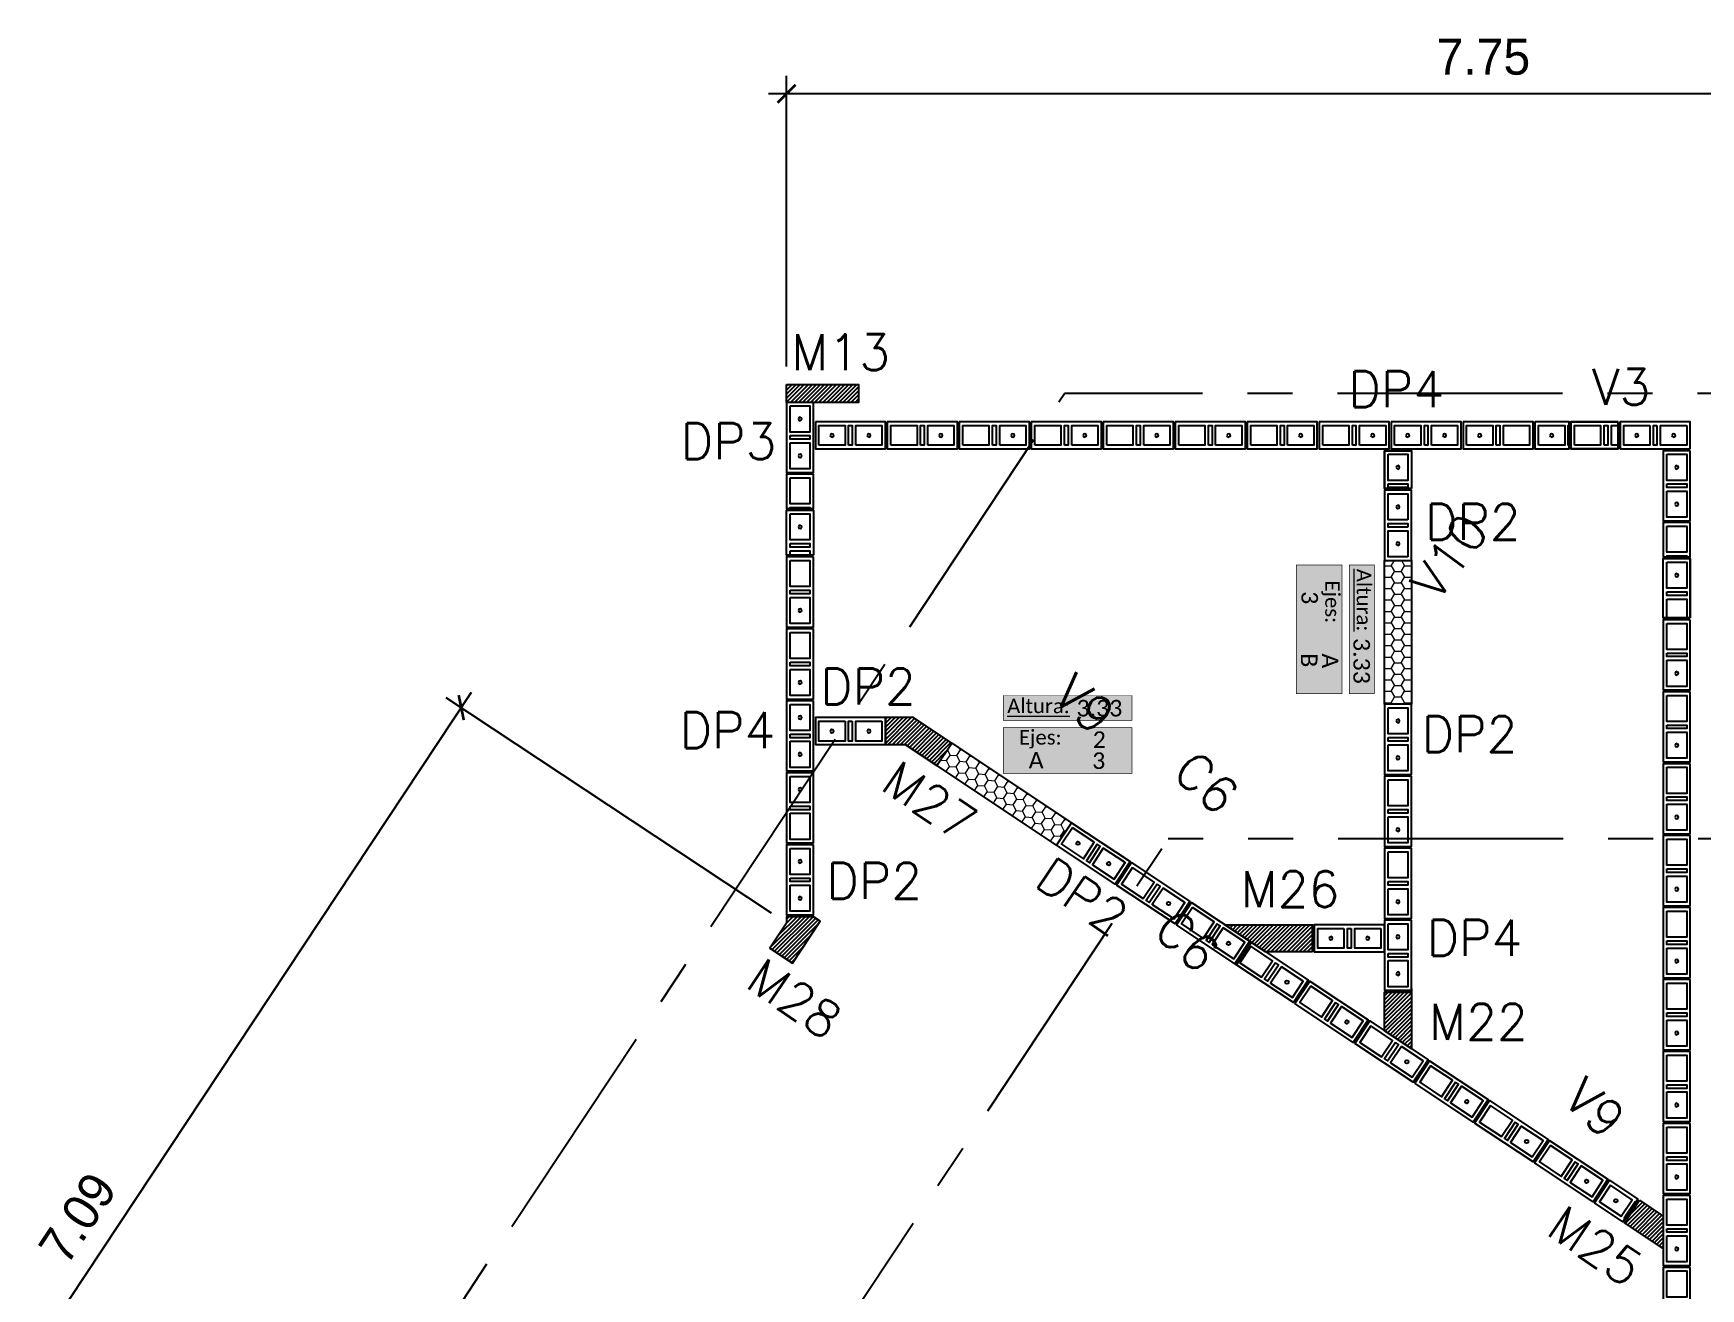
# Model space of a CAD drawing. Header units: metres. Extents: x -32.5 to 8.2, y -20.5 to 12.4.
# Drawn here: x -23.32 to -14.05, y 3.87 to 10.85 of the extents above; entities that cross this region are included whole.
import ezdxf
from ezdxf.enums import TextEntityAlignment as Align
from ezdxf.xclip import XClip

# ---------------------------------------------------------------- set-up
doc = ezdxf.new("R2010")
doc.units = ezdxf.units.M
doc.header["$XCLIPFRAME"] = 2
doc.linetypes.add('CENTER', pattern=[2, 1.25, -0.25, 0.25, -0.25])
for name, color, linetype in [('BLOKS 008', 8, 'Continuous'), ('l1', 1, 'Continuous'), ('MOCHETAS 004', 4, 'Continuous'), ('N2 Muro de 15cm - Vano puerta', 2, 'Continuous'), ('S-ejes 008', 8, 'CENTER'), ('S-hatch 002', 2, 'Continuous'), ('S-text 003', 3, 'Continuous'), ('TEX5', 4, 'Continuous')]:
    doc.layers.add(name, color=color, linetype=linetype)
doc.styles.add('carlos mini 02', font='calibri.ttf')
doc.styles.add('ROMANS', font='romans')
doc.styles.add('ROTULOS', font='GOTHIC.TTF')
doc.dimstyles.new('DIM_100_2', dxfattribs={"dimtxt": 0.2, "dimasz": 0.1, "dimexe": 0.1, "dimexo": 0.1, "dimgap": 0.15, "dimtad": 0, "dimzin": 0, "dimdsep": 46, "dimtxsty": 'ROTULOS', "dimblk": 'ARCHTICK', "dimcen": 0.1, "dimdle": 0.1, "dimclrd": 256, "dimclre": 256, "dimclrt": 1, "dimaunit": 1, "dimadec": 3, "dimazin": 0, "dimtfac": 1, "dimtix": 1, "dimtmove": 2, "dimatfit": 0, "dimldrblk": 'FLECHA', "dimfxl": 0.25, "dimtvp": 1, "dimtolj": 1, "dimtzin": 0, "dimlwd": -1, "dimlwe": -1, "dimarcsym": 0})

# ---------------------------------------------------------------- blocks, each defined once
blk = doc.blocks.new('*U185')
for points in [[(-0.075, 0.4), (0.075, 0.4), (0.075, 0.01), (-0.075, 0.01)], [(0.055, 0.38), (-0.055, 0.38), (-0.055, 0.235), (0.055, 0.235)], [(0.055, 0.215), (-0.055, 0.215), (-0.055, 0.195), (0.055, 0.195)], [(0.055, 0.175), (-0.055, 0.175), (-0.055, 0.03), (0.055, 0.03)]]:
    blk.add_lwpolyline(points, close=True)
at = {"color": 251}
blk.add_lwpolyline([(-0.075, 0), (0.075, 0)], dxfattribs=at)
at = {"color": 3}
blk.add_circle((0, 0.1025), 0.00953, dxfattribs=at)
blk = doc.blocks.new('*U186')
for points in [[(-0.075, 0.4), (0.075, 0.4), (0.075, 0.01), (-0.075, 0.01)], [(0.055, 0.38), (-0.055, 0.38), (-0.055, 0.235), (0.055, 0.235)], [(0.055, 0.215), (-0.055, 0.215), (-0.055, 0.195), (0.055, 0.195)], [(0.055, 0.175), (-0.055, 0.175), (-0.055, 0.03), (0.055, 0.03)]]:
    blk.add_lwpolyline(points, close=True)
at = {"color": 251}
blk.add_lwpolyline([(-0.075, 0), (0.075, 0)], dxfattribs=at)
at = {"color": 3}
blk.add_circle((0, 0.1025), 0.00953, dxfattribs=at)
blk = doc.blocks.new('*U187')
for points in [[(-0.075, 0.4), (0.075, 0.4), (0.075, 0.01), (-0.075, 0.01)], [(0.055, 0.38), (-0.055, 0.38), (-0.055, 0.235), (0.055, 0.235)], [(0.055, 0.215), (-0.055, 0.215), (-0.055, 0.195), (0.055, 0.195)], [(0.055, 0.175), (-0.055, 0.175), (-0.055, 0.03), (0.055, 0.03)]]:
    blk.add_lwpolyline(points, close=True)
at = {"color": 251}
blk.add_lwpolyline([(-0.075, 0), (0.075, 0)], dxfattribs=at)
at = {"color": 3}
blk.add_circle((0, 0.1025), 0.00953, dxfattribs=at)
blk = doc.blocks.new('*U188')
for points in [[(-0.075, 0.4), (0.075, 0.4), (0.075, 0.01), (-0.075, 0.01)], [(0.055, 0.38), (-0.055, 0.38), (-0.055, 0.235), (0.055, 0.235)], [(0.055, 0.215), (-0.055, 0.215), (-0.055, 0.195), (0.055, 0.195)], [(0.055, 0.175), (-0.055, 0.175), (-0.055, 0.03), (0.055, 0.03)]]:
    blk.add_lwpolyline(points, close=True)
at = {"color": 251}
blk.add_lwpolyline([(-0.075, 0), (0.075, 0)], dxfattribs=at)
at = {"color": 3}
blk.add_circle((0, 0.1025), 0.00953, dxfattribs=at)
blk = doc.blocks.new('*U189')
for points in [[(-0.075, 0.4), (0.075, 0.4), (0.075, 0.01), (-0.075, 0.01)], [(0.055, 0.38), (-0.055, 0.38), (-0.055, 0.235), (0.055, 0.235)], [(0.055, 0.215), (-0.055, 0.215), (-0.055, 0.195), (0.055, 0.195)], [(0.055, 0.175), (-0.055, 0.175), (-0.055, 0.03), (0.055, 0.03)]]:
    blk.add_lwpolyline(points, close=True)
at = {"color": 251}
blk.add_lwpolyline([(-0.075, 0), (0.075, 0)], dxfattribs=at)
at = {"color": 3}
blk.add_circle((0, 0.1025), 0.00953, dxfattribs=at)
blk = doc.blocks.new('*U190')
for points in [[(-0.075, 0.4), (0.075, 0.4), (0.075, 0.01), (-0.075, 0.01)], [(0.055, 0.38), (-0.055, 0.38), (-0.055, 0.235), (0.055, 0.235)], [(0.055, 0.215), (-0.055, 0.215), (-0.055, 0.195), (0.055, 0.195)], [(0.055, 0.175), (-0.055, 0.175), (-0.055, 0.03), (0.055, 0.03)]]:
    blk.add_lwpolyline(points, close=True)
at = {"color": 251}
blk.add_lwpolyline([(-0.075, 0), (0.075, 0)], dxfattribs=at)
at = {"color": 3}
blk.add_circle((0, 0.1025), 0.00953, dxfattribs=at)
blk = doc.blocks.new('*U191')
for points in [[(-0.075, 0.4), (0.075, 0.4), (0.075, 0.01), (-0.075, 0.01)], [(0.055, 0.38), (-0.055, 0.38), (-0.055, 0.235), (0.055, 0.235)], [(0.055, 0.215), (-0.055, 0.215), (-0.055, 0.195), (0.055, 0.195)], [(0.055, 0.175), (-0.055, 0.175), (-0.055, 0.03), (0.055, 0.03)]]:
    blk.add_lwpolyline(points, close=True)
at = {"color": 251}
blk.add_lwpolyline([(-0.075, 0), (0.075, 0)], dxfattribs=at)
at = {"color": 3}
blk.add_circle((0, 0.1025), 0.00953, dxfattribs=at)
blk = doc.blocks.new('*U192')
for points in [[(-0.075, 0.4), (0.075, 0.4), (0.075, 0.01), (-0.075, 0.01)], [(0.055, 0.38), (-0.055, 0.38), (-0.055, 0.235), (0.055, 0.235)], [(0.055, 0.215), (-0.055, 0.215), (-0.055, 0.195), (0.055, 0.195)], [(0.055, 0.175), (-0.055, 0.175), (-0.055, 0.03), (0.055, 0.03)]]:
    blk.add_lwpolyline(points, close=True)
at = {"color": 251}
blk.add_lwpolyline([(-0.075, 0), (0.075, 0)], dxfattribs=at)
at = {"color": 3}
blk.add_circle((0, 0.1025), 0.00953, dxfattribs=at)
blk = doc.blocks.new('*U193')
for points in [[(-0.075, 0.4), (0.075, 0.4), (0.075, 0.01), (-0.075, 0.01)], [(0.055, 0.38), (-0.055, 0.38), (-0.055, 0.235), (0.055, 0.235)], [(0.055, 0.215), (-0.055, 0.215), (-0.055, 0.195), (0.055, 0.195)], [(0.055, 0.175), (-0.055, 0.175), (-0.055, 0.03), (0.055, 0.03)]]:
    blk.add_lwpolyline(points, close=True)
at = {"color": 251}
blk.add_lwpolyline([(-0.075, 0), (0.075, 0)], dxfattribs=at)
at = {"color": 3}
blk.add_circle((0, 0.1025), 0.00953, dxfattribs=at)
blk = doc.blocks.new('*U194')
for points in [[(-0.075, 0.4), (0.075, 0.4), (0.075, 0.01), (-0.075, 0.01)], [(0.055, 0.38), (-0.055, 0.38), (-0.055, 0.235), (0.055, 0.235)], [(0.055, 0.215), (-0.055, 0.215), (-0.055, 0.195), (0.055, 0.195)], [(0.055, 0.175), (-0.055, 0.175), (-0.055, 0.03), (0.055, 0.03)]]:
    blk.add_lwpolyline(points, close=True)
at = {"color": 251}
blk.add_lwpolyline([(-0.075, 0), (0.075, 0)], dxfattribs=at)
at = {"color": 3}
blk.add_circle((0, 0.1025), 0.00953, dxfattribs=at)
blk = doc.blocks.new('*U195')
for points in [[(-0.075, 0.4), (0.075, 0.4), (0.075, 0.21), (-0.075, 0.21)], [(0.055, 0.38), (-0.055, 0.38), (-0.055, 0.235), (0.055, 0.235)]]:
    blk.add_lwpolyline(points, close=True)
at = {"color": 251}
blk.add_lwpolyline([(-0.075, 0.2), (0.075, 0.2)], dxfattribs=at)
blk.add_lwpolyline([(0.055, 0.21), (0.055, 0.215), (-0.055, 0.215), (-0.055, 0.21)])
blk = doc.blocks.new('*U222')
for points in [[(-0.075, 0.4), (0.075, 0.4), (0.075, 0.01), (-0.075, 0.01)], [(0.055, 0.38), (-0.055, 0.38), (-0.055, 0.235), (0.055, 0.235)], [(0.055, 0.215), (-0.055, 0.215), (-0.055, 0.195), (0.055, 0.195)], [(0.055, 0.175), (-0.055, 0.175), (-0.055, 0.03), (0.055, 0.03)]]:
    blk.add_lwpolyline(points, close=True)
at = {"color": 251}
blk.add_lwpolyline([(-0.075, 0), (0.075, 0)], dxfattribs=at)
at = {"color": 3}
for centre in [(0, 0.3075), (0, 0.1025)]:
    blk.add_circle(centre, 0.00953, dxfattribs=at)
blk = doc.blocks.new('*U147')
for points in [[(-0.075, 0.4), (0.075, 0.4), (0.075, 0.01), (-0.075, 0.01)], [(0.055, 0.38), (-0.055, 0.38), (-0.055, 0.235), (0.055, 0.235)], [(0.055, 0.215), (-0.055, 0.215), (-0.055, 0.195), (0.055, 0.195)], [(0.055, 0.175), (-0.055, 0.175), (-0.055, 0.03), (0.055, 0.03)]]:
    blk.add_lwpolyline(points, close=True)
at = {"color": 251}
blk.add_lwpolyline([(-0.075, 0), (0.075, 0)], dxfattribs=at)
at = {"color": 3}
for centre in [(0, 0.3075), (0, 0.1025)]:
    blk.add_circle(centre, 0.00953, dxfattribs=at)
blk = doc.blocks.new('*U198')
for points in [[(-0.075, 0.4), (0.075, 0.4), (0.075, 0.01), (-0.075, 0.01)], [(0.055, 0.38), (-0.055, 0.38), (-0.055, 0.235), (0.055, 0.235)], [(0.055, 0.215), (-0.055, 0.215), (-0.055, 0.195), (0.055, 0.195)], [(0.055, 0.175), (-0.055, 0.175), (-0.055, 0.03), (0.055, 0.03)]]:
    blk.add_lwpolyline(points, close=True)
at = {"color": 251}
blk.add_lwpolyline([(-0.075, 0), (0.075, 0)], dxfattribs=at)
at = {"color": 3}
blk.add_circle((0, 0.1025), 0.00953, dxfattribs=at)
blk = doc.blocks.new('*U199')
for points in [[(-0.075, 0.4), (0.075, 0.4), (0.075, 0.01), (-0.075, 0.01)], [(0.055, 0.38), (-0.055, 0.38), (-0.055, 0.235), (0.055, 0.235)], [(0.055, 0.215), (-0.055, 0.215), (-0.055, 0.195), (0.055, 0.195)], [(0.055, 0.175), (-0.055, 0.175), (-0.055, 0.03), (0.055, 0.03)]]:
    blk.add_lwpolyline(points, close=True)
at = {"color": 251}
blk.add_lwpolyline([(-0.075, 0), (0.075, 0)], dxfattribs=at)
at = {"color": 3}
blk.add_circle((0, 0.1025), 0.00953, dxfattribs=at)
blk = doc.blocks.new('*U200')
for points in [[(-0.075, 0.4), (0.075, 0.4), (0.075, 0.01), (-0.075, 0.01)], [(0.055, 0.38), (-0.055, 0.38), (-0.055, 0.235), (0.055, 0.235)], [(0.055, 0.215), (-0.055, 0.215), (-0.055, 0.195), (0.055, 0.195)], [(0.055, 0.175), (-0.055, 0.175), (-0.055, 0.03), (0.055, 0.03)]]:
    blk.add_lwpolyline(points, close=True)
at = {"color": 251}
blk.add_lwpolyline([(-0.075, 0), (0.075, 0)], dxfattribs=at)
at = {"color": 3}
blk.add_circle((0, 0.1025), 0.00953, dxfattribs=at)
blk = doc.blocks.new('*U201')
for points in [[(-0.075, 0.4), (0.075, 0.4), (0.075, 0.01), (-0.075, 0.01)], [(0.055, 0.38), (-0.055, 0.38), (-0.055, 0.235), (0.055, 0.235)], [(0.055, 0.215), (-0.055, 0.215), (-0.055, 0.195), (0.055, 0.195)], [(0.055, 0.175), (-0.055, 0.175), (-0.055, 0.03), (0.055, 0.03)]]:
    blk.add_lwpolyline(points, close=True)
at = {"color": 251}
blk.add_lwpolyline([(-0.075, 0), (0.075, 0)], dxfattribs=at)
at = {"color": 3}
blk.add_circle((0, 0.1025), 0.00953, dxfattribs=at)
blk = doc.blocks.new('*U202')
for points in [[(-0.075, 0.4), (0.075, 0.4), (0.075, 0.01), (-0.075, 0.01)], [(0.055, 0.38), (-0.055, 0.38), (-0.055, 0.235), (0.055, 0.235)], [(0.055, 0.215), (-0.055, 0.215), (-0.055, 0.195), (0.055, 0.195)], [(0.055, 0.175), (-0.055, 0.175), (-0.055, 0.03), (0.055, 0.03)]]:
    blk.add_lwpolyline(points, close=True)
at = {"color": 251}
blk.add_lwpolyline([(-0.075, 0), (0.075, 0)], dxfattribs=at)
at = {"color": 3}
blk.add_circle((0, 0.1025), 0.00953, dxfattribs=at)
blk = doc.blocks.new('*U203')
for points in [[(-0.075, 0.4), (0.075, 0.4), (0.075, 0.01), (-0.075, 0.01)], [(0.055, 0.38), (-0.055, 0.38), (-0.055, 0.235), (0.055, 0.235)], [(0.055, 0.215), (-0.055, 0.215), (-0.055, 0.195), (0.055, 0.195)], [(0.055, 0.175), (-0.055, 0.175), (-0.055, 0.03), (0.055, 0.03)]]:
    blk.add_lwpolyline(points, close=True)
at = {"color": 251}
blk.add_lwpolyline([(-0.075, 0), (0.075, 0)], dxfattribs=at)
at = {"color": 3}
blk.add_circle((0, 0.1025), 0.00953, dxfattribs=at)
blk = doc.blocks.new('*U204')
for points in [[(-0.075, 0.4), (0.075, 0.4), (0.075, 0.01), (-0.075, 0.01)], [(0.055, 0.38), (-0.055, 0.38), (-0.055, 0.235), (0.055, 0.235)], [(0.055, 0.215), (-0.055, 0.215), (-0.055, 0.195), (0.055, 0.195)], [(0.055, 0.175), (-0.055, 0.175), (-0.055, 0.03), (0.055, 0.03)]]:
    blk.add_lwpolyline(points, close=True)
at = {"color": 251}
blk.add_lwpolyline([(-0.075, 0), (0.075, 0)], dxfattribs=at)
at = {"color": 3}
blk.add_circle((0, 0.1025), 0.00953, dxfattribs=at)
blk = doc.blocks.new('*U205')
for points in [[(-0.075, 0.4), (0.075, 0.4), (0.075, 0.01), (-0.075, 0.01)], [(0.055, 0.38), (-0.055, 0.38), (-0.055, 0.235), (0.055, 0.235)], [(0.055, 0.215), (-0.055, 0.215), (-0.055, 0.195), (0.055, 0.195)], [(0.055, 0.175), (-0.055, 0.175), (-0.055, 0.03), (0.055, 0.03)]]:
    blk.add_lwpolyline(points, close=True)
at = {"color": 251}
blk.add_lwpolyline([(-0.075, 0), (0.075, 0)], dxfattribs=at)
at = {"color": 3}
blk.add_circle((0, 0.1025), 0.00953, dxfattribs=at)
blk = doc.blocks.new('*U197')
for points in [[(-0.075, 0.4), (0.075, 0.4), (0.075, 0.21), (-0.075, 0.21)], [(0.055, 0.38), (-0.055, 0.38), (-0.055, 0.235), (0.055, 0.235)]]:
    blk.add_lwpolyline(points, close=True)
at = {"color": 251}
blk.add_lwpolyline([(-0.075, 0.2), (0.075, 0.2)], dxfattribs=at)
blk.add_lwpolyline([(0.055, 0.21), (0.055, 0.215), (-0.055, 0.215), (-0.055, 0.21)])
at = {"color": 3}
blk.add_circle((0, 0.3075), 0.00953, dxfattribs=at)
blk = doc.blocks.new('*U206')
for points in [[(-0.075, 0.4), (0.075, 0.4), (0.075, 0.01), (-0.075, 0.01)], [(0.055, 0.38), (-0.055, 0.38), (-0.055, 0.235), (0.055, 0.235)], [(0.055, 0.215), (-0.055, 0.215), (-0.055, 0.195), (0.055, 0.195)], [(0.055, 0.175), (-0.055, 0.175), (-0.055, 0.03), (0.055, 0.03)]]:
    blk.add_lwpolyline(points, close=True)
at = {"color": 251}
blk.add_lwpolyline([(-0.075, 0), (0.075, 0)], dxfattribs=at)
at = {"color": 3}
for centre in [(0, 0.3075), (0, 0.1025)]:
    blk.add_circle(centre, 0.00953, dxfattribs=at)
blk = doc.blocks.new('*U210')
for points in [[(-0.075, 0.4), (0.075, 0.4), (0.075, 0.01), (-0.075, 0.01)], [(0.055, 0.38), (-0.055, 0.38), (-0.055, 0.235), (0.055, 0.235)], [(0.055, 0.215), (-0.055, 0.215), (-0.055, 0.195), (0.055, 0.195)], [(0.055, 0.175), (-0.055, 0.175), (-0.055, 0.03), (0.055, 0.03)]]:
    blk.add_lwpolyline(points, close=True)
at = {"color": 251}
blk.add_lwpolyline([(-0.075, 0), (0.075, 0)], dxfattribs=at)
at = {"color": 3}
for centre in [(0, 0.3075), (0, 0.1025)]:
    blk.add_circle(centre, 0.00953, dxfattribs=at)
blk = doc.blocks.new('*U209')
for points in [[(-0.075, 0.4), (0.075, 0.4), (0.075, 0.01), (-0.075, 0.01)], [(0.055, 0.38), (-0.055, 0.38), (-0.055, 0.235), (0.055, 0.235)], [(0.055, 0.215), (-0.055, 0.215), (-0.055, 0.195), (0.055, 0.195)], [(0.055, 0.175), (-0.055, 0.175), (-0.055, 0.03), (0.055, 0.03)]]:
    blk.add_lwpolyline(points, close=True)
at = {"color": 251}
blk.add_lwpolyline([(-0.075, 0), (0.075, 0)], dxfattribs=at)
at = {"color": 3}
blk.add_circle((0, 0.1025), 0.00953, dxfattribs=at)
blk = doc.blocks.new('*U208')
for points in [[(-0.075, 0.4), (0.075, 0.4), (0.075, 0.01), (-0.075, 0.01)], [(0.055, 0.38), (-0.055, 0.38), (-0.055, 0.235), (0.055, 0.235)], [(0.055, 0.215), (-0.055, 0.215), (-0.055, 0.195), (0.055, 0.195)], [(0.055, 0.175), (-0.055, 0.175), (-0.055, 0.03), (0.055, 0.03)]]:
    blk.add_lwpolyline(points, close=True)
at = {"color": 251}
blk.add_lwpolyline([(-0.075, 0), (0.075, 0)], dxfattribs=at)
at = {"color": 3}
blk.add_circle((0, 0.1025), 0.00953, dxfattribs=at)
blk = doc.blocks.new('*U207')
for points in [[(-0.075, 0.4), (0.075, 0.4), (0.075, 0.01), (-0.075, 0.01)], [(0.055, 0.38), (-0.055, 0.38), (-0.055, 0.235), (0.055, 0.235)], [(0.055, 0.215), (-0.055, 0.215), (-0.055, 0.195), (0.055, 0.195)], [(0.055, 0.175), (-0.055, 0.175), (-0.055, 0.03), (0.055, 0.03)]]:
    blk.add_lwpolyline(points, close=True)
at = {"color": 251}
blk.add_lwpolyline([(-0.075, 0), (0.075, 0)], dxfattribs=at)
at = {"color": 3}
for centre in [(0, 0.3075), (0, 0.1025)]:
    blk.add_circle(centre, 0.00953, dxfattribs=at)
blk = doc.blocks.new('*U211')
for points in [[(-0.075, 0.4), (0.075, 0.4), (0.075, 0.01), (-0.075, 0.01)], [(0.055, 0.38), (-0.055, 0.38), (-0.055, 0.235), (0.055, 0.235)], [(0.055, 0.215), (-0.055, 0.215), (-0.055, 0.195), (0.055, 0.195)], [(0.055, 0.175), (-0.055, 0.175), (-0.055, 0.03), (0.055, 0.03)]]:
    blk.add_lwpolyline(points, close=True)
at = {"color": 251}
blk.add_lwpolyline([(-0.075, 0), (0.075, 0)], dxfattribs=at)
at = {"color": 3}
for centre in [(0, 0.3075), (0, 0.1025)]:
    blk.add_circle(centre, 0.00953, dxfattribs=at)
blk = doc.blocks.new('*U217')
for points in [[(-0.075, 0.4), (0.075, 0.4), (0.075, 0.01), (-0.075, 0.01)], [(0.055, 0.38), (-0.055, 0.38), (-0.055, 0.235), (0.055, 0.235)], [(0.055, 0.215), (-0.055, 0.215), (-0.055, 0.195), (0.055, 0.195)], [(0.055, 0.175), (-0.055, 0.175), (-0.055, 0.03), (0.055, 0.03)]]:
    blk.add_lwpolyline(points, close=True)
at = {"color": 251}
blk.add_lwpolyline([(-0.075, 0), (0.075, 0)], dxfattribs=at)
at = {"color": 3}
for centre in [(0, 0.3075), (0, 0.1025)]:
    blk.add_circle(centre, 0.00953, dxfattribs=at)
blk = doc.blocks.new('*U212')
for points in [[(-0.075, 0.4), (0.075, 0.4), (0.075, 0.21), (-0.075, 0.21)], [(0.055, 0.38), (-0.055, 0.38), (-0.055, 0.235), (0.055, 0.235)]]:
    blk.add_lwpolyline(points, close=True)
at = {"color": 251}
blk.add_lwpolyline([(-0.075, 0.2), (0.075, 0.2)], dxfattribs=at)
blk.add_lwpolyline([(0.055, 0.21), (0.055, 0.215), (-0.055, 0.215), (-0.055, 0.21)])
blk = doc.blocks.new('*U216')
for points in [[(-0.075, 0.4), (0.075, 0.4), (0.075, 0.01), (-0.075, 0.01)], [(0.055, 0.38), (-0.055, 0.38), (-0.055, 0.235), (0.055, 0.235)], [(0.055, 0.215), (-0.055, 0.215), (-0.055, 0.195), (0.055, 0.195)], [(0.055, 0.175), (-0.055, 0.175), (-0.055, 0.03), (0.055, 0.03)]]:
    blk.add_lwpolyline(points, close=True)
at = {"color": 251}
blk.add_lwpolyline([(-0.075, 0), (0.075, 0)], dxfattribs=at)
at = {"color": 3}
blk.add_circle((0, 0.1025), 0.00953, dxfattribs=at)
blk = doc.blocks.new('*U215')
for points in [[(-0.075, 0.4), (0.075, 0.4), (0.075, 0.01), (-0.075, 0.01)], [(0.055, 0.38), (-0.055, 0.38), (-0.055, 0.235), (0.055, 0.235)], [(0.055, 0.215), (-0.055, 0.215), (-0.055, 0.195), (0.055, 0.195)], [(0.055, 0.175), (-0.055, 0.175), (-0.055, 0.03), (0.055, 0.03)]]:
    blk.add_lwpolyline(points, close=True)
at = {"color": 251}
blk.add_lwpolyline([(-0.075, 0), (0.075, 0)], dxfattribs=at)
at = {"color": 3}
blk.add_circle((0, 0.1025), 0.00953, dxfattribs=at)
blk = doc.blocks.new('*U214')
for points in [[(-0.075, 0.4), (0.075, 0.4), (0.075, 0.01), (-0.075, 0.01)], [(0.055, 0.38), (-0.055, 0.38), (-0.055, 0.235), (0.055, 0.235)], [(0.055, 0.215), (-0.055, 0.215), (-0.055, 0.195), (0.055, 0.195)], [(0.055, 0.175), (-0.055, 0.175), (-0.055, 0.03), (0.055, 0.03)]]:
    blk.add_lwpolyline(points, close=True)
at = {"color": 251}
blk.add_lwpolyline([(-0.075, 0), (0.075, 0)], dxfattribs=at)
at = {"color": 3}
for centre in [(0, 0.3075), (0, 0.1025)]:
    blk.add_circle(centre, 0.00953, dxfattribs=at)
blk = doc.blocks.new('*U196')
for points in [[(-0.075, 0.4), (0.075, 0.4), (0.075, 0.01), (-0.075, 0.01)], [(0.055, 0.38), (-0.055, 0.38), (-0.055, 0.235), (0.055, 0.235)], [(0.055, 0.215), (-0.055, 0.215), (-0.055, 0.195), (0.055, 0.195)], [(0.055, 0.175), (-0.055, 0.175), (-0.055, 0.03), (0.055, 0.03)]]:
    blk.add_lwpolyline(points, close=True)
at = {"color": 251}
blk.add_lwpolyline([(-0.075, 0), (0.075, 0)], dxfattribs=at)
at = {"color": 3}
blk.add_circle((0, 0.3075), 0.00953, dxfattribs=at)
blk = doc.blocks.new('*U213')
for points in [[(-0.075, 0.4), (0.075, 0.4), (0.075, 0.01), (-0.075, 0.01)], [(0.055, 0.38), (-0.055, 0.38), (-0.055, 0.235), (0.055, 0.235)], [(0.055, 0.215), (-0.055, 0.215), (-0.055, 0.195), (0.055, 0.195)], [(0.055, 0.175), (-0.055, 0.175), (-0.055, 0.03), (0.055, 0.03)]]:
    blk.add_lwpolyline(points, close=True)
at = {"color": 251}
blk.add_lwpolyline([(-0.075, 0), (0.075, 0)], dxfattribs=at)
at = {"color": 3}
for centre in [(0, 0.3075), (0, 0.1025)]:
    blk.add_circle(centre, 0.00953, dxfattribs=at)
blk = doc.blocks.new('*U46')
for points in [[(-0.075, 0.4), (0.075, 0.4), (0.075, 0.01), (-0.075, 0.01)], [(0.055, 0.38), (-0.055, 0.38), (-0.055, 0.235), (0.055, 0.235)], [(0.055, 0.215), (-0.055, 0.215), (-0.055, 0.195), (0.055, 0.195)], [(0.055, 0.175), (-0.055, 0.175), (-0.055, 0.03), (0.055, 0.03)]]:
    blk.add_lwpolyline(points, close=True)
at = {"color": 3}
blk.add_circle((0, 0.3075), 0.00953, dxfattribs=at)
blk = doc.blocks.new('*U223')
for points in [[(-0.075, 0.4), (0.075, 0.4), (0.075, 0.01), (-0.075, 0.01)], [(0.055, 0.38), (-0.055, 0.38), (-0.055, 0.235), (0.055, 0.235)], [(0.055, 0.215), (-0.055, 0.215), (-0.055, 0.195), (0.055, 0.195)], [(0.055, 0.175), (-0.055, 0.175), (-0.055, 0.03), (0.055, 0.03)]]:
    blk.add_lwpolyline(points, close=True)
at = {"color": 251}
blk.add_lwpolyline([(-0.075, 0), (0.075, 0)], dxfattribs=at)
at = {"color": 3}
for centre in [(0, 0.3075), (0, 0.1025)]:
    blk.add_circle(centre, 0.00953, dxfattribs=at)
blk = doc.blocks.new('*U224')
for points in [[(-0.075, 0.4), (0.075, 0.4), (0.075, 0.01), (-0.075, 0.01)], [(0.055, 0.38), (-0.055, 0.38), (-0.055, 0.235), (0.055, 0.235)], [(0.055, 0.215), (-0.055, 0.215), (-0.055, 0.195), (0.055, 0.195)], [(0.055, 0.175), (-0.055, 0.175), (-0.055, 0.03), (0.055, 0.03)]]:
    blk.add_lwpolyline(points, close=True)
at = {"color": 251}
blk.add_lwpolyline([(-0.075, 0), (0.075, 0)], dxfattribs=at)
at = {"color": 3}
blk.add_circle((0, 0.1025), 0.00953, dxfattribs=at)
blk = doc.blocks.new('*U235')
for points in [[(-0.075, 0.4), (0.075, 0.4), (0.075, 0.01), (-0.075, 0.01)], [(0.055, 0.38), (-0.055, 0.38), (-0.055, 0.235), (0.055, 0.235)], [(0.055, 0.215), (-0.055, 0.215), (-0.055, 0.195), (0.055, 0.195)], [(0.055, 0.175), (-0.055, 0.175), (-0.055, 0.03), (0.055, 0.03)]]:
    blk.add_lwpolyline(points, close=True)
at = {"color": 251}
blk.add_lwpolyline([(-0.075, 0), (0.075, 0)], dxfattribs=at)
at = {"color": 3}
blk.add_circle((0, 0.1025), 0.00953, dxfattribs=at)
blk = doc.blocks.new('*U234')
for points in [[(-0.075, 0.4), (0.075, 0.4), (0.075, 0.01), (-0.075, 0.01)], [(0.055, 0.38), (-0.055, 0.38), (-0.055, 0.235), (0.055, 0.235)], [(0.055, 0.215), (-0.055, 0.215), (-0.055, 0.195), (0.055, 0.195)], [(0.055, 0.175), (-0.055, 0.175), (-0.055, 0.03), (0.055, 0.03)]]:
    blk.add_lwpolyline(points, close=True)
at = {"color": 251}
blk.add_lwpolyline([(-0.075, 0), (0.075, 0)], dxfattribs=at)
at = {"color": 3}
blk.add_circle((0, 0.1025), 0.00953, dxfattribs=at)
blk = doc.blocks.new('*U233')
for points in [[(-0.075, 0.4), (0.075, 0.4), (0.075, 0.01), (-0.075, 0.01)], [(0.055, 0.38), (-0.055, 0.38), (-0.055, 0.235), (0.055, 0.235)], [(0.055, 0.215), (-0.055, 0.215), (-0.055, 0.195), (0.055, 0.195)], [(0.055, 0.175), (-0.055, 0.175), (-0.055, 0.03), (0.055, 0.03)]]:
    blk.add_lwpolyline(points, close=True)
at = {"color": 251}
blk.add_lwpolyline([(-0.075, 0), (0.075, 0)], dxfattribs=at)
at = {"color": 3}
blk.add_circle((0, 0.1025), 0.00953, dxfattribs=at)
blk = doc.blocks.new('*U232')
for points in [[(-0.075, 0.4), (0.075, 0.4), (0.075, 0.01), (-0.075, 0.01)], [(0.055, 0.38), (-0.055, 0.38), (-0.055, 0.235), (0.055, 0.235)], [(0.055, 0.215), (-0.055, 0.215), (-0.055, 0.195), (0.055, 0.195)], [(0.055, 0.175), (-0.055, 0.175), (-0.055, 0.03), (0.055, 0.03)]]:
    blk.add_lwpolyline(points, close=True)
at = {"color": 251}
blk.add_lwpolyline([(-0.075, 0), (0.075, 0)], dxfattribs=at)
at = {"color": 3}
blk.add_circle((0, 0.1025), 0.00953, dxfattribs=at)
blk = doc.blocks.new('*U231')
for points in [[(-0.075, 0.4), (0.075, 0.4), (0.075, 0.01), (-0.075, 0.01)], [(0.055, 0.38), (-0.055, 0.38), (-0.055, 0.235), (0.055, 0.235)], [(0.055, 0.215), (-0.055, 0.215), (-0.055, 0.195), (0.055, 0.195)], [(0.055, 0.175), (-0.055, 0.175), (-0.055, 0.03), (0.055, 0.03)]]:
    blk.add_lwpolyline(points, close=True)
at = {"color": 251}
blk.add_lwpolyline([(-0.075, 0), (0.075, 0)], dxfattribs=at)
at = {"color": 3}
blk.add_circle((0, 0.1025), 0.00953, dxfattribs=at)
blk = doc.blocks.new('*U230')
for points in [[(-0.075, 0.4), (0.075, 0.4), (0.075, 0.01), (-0.075, 0.01)], [(0.055, 0.38), (-0.055, 0.38), (-0.055, 0.235), (0.055, 0.235)], [(0.055, 0.215), (-0.055, 0.215), (-0.055, 0.195), (0.055, 0.195)], [(0.055, 0.175), (-0.055, 0.175), (-0.055, 0.03), (0.055, 0.03)]]:
    blk.add_lwpolyline(points, close=True)
at = {"color": 251}
blk.add_lwpolyline([(-0.075, 0), (0.075, 0)], dxfattribs=at)
at = {"color": 3}
blk.add_circle((0, 0.1025), 0.00953, dxfattribs=at)
blk = doc.blocks.new('*U225')
for points in [[(-0.075, 0.4), (0.075, 0.4), (0.075, 0.01), (-0.075, 0.01)], [(0.055, 0.38), (-0.055, 0.38), (-0.055, 0.235), (0.055, 0.235)], [(0.055, 0.215), (-0.055, 0.215), (-0.055, 0.195), (0.055, 0.195)], [(0.055, 0.175), (-0.055, 0.175), (-0.055, 0.03), (0.055, 0.03)]]:
    blk.add_lwpolyline(points, close=True)
at = {"color": 251}
blk.add_lwpolyline([(-0.075, 0), (0.075, 0)], dxfattribs=at)
at = {"color": 3}
for centre in [(0, 0.3075), (0, 0.1025)]:
    blk.add_circle(centre, 0.00953, dxfattribs=at)
blk = doc.blocks.new('*U229')
for points in [[(-0.075, 0.4), (0.075, 0.4), (0.075, 0.01), (-0.075, 0.01)], [(0.055, 0.38), (-0.055, 0.38), (-0.055, 0.235), (0.055, 0.235)], [(0.055, 0.215), (-0.055, 0.215), (-0.055, 0.195), (0.055, 0.195)], [(0.055, 0.175), (-0.055, 0.175), (-0.055, 0.03), (0.055, 0.03)]]:
    blk.add_lwpolyline(points, close=True)
at = {"color": 251}
blk.add_lwpolyline([(-0.075, 0), (0.075, 0)], dxfattribs=at)
at = {"color": 3}
blk.add_circle((0, 0.3075), 0.00953, dxfattribs=at)
blk = doc.blocks.new('*U228')
for points in [[(-0.075, 0.4), (0.075, 0.4), (0.075, 0.21), (-0.075, 0.21)], [(0.055, 0.38), (-0.055, 0.38), (-0.055, 0.235), (0.055, 0.235)]]:
    blk.add_lwpolyline(points, close=True)
at = {"color": 251}
blk.add_lwpolyline([(-0.075, 0.2), (0.075, 0.2)], dxfattribs=at)
blk.add_lwpolyline([(0.055, 0.21), (0.055, 0.215), (-0.055, 0.215), (-0.055, 0.21)])
at = {"color": 3}
blk.add_circle((0, 0.3075), 0.00953, dxfattribs=at)
blk = doc.blocks.new('*U226')
for points in [[(-0.075, 0.4), (0.075, 0.4), (0.075, 0.01), (-0.075, 0.01)], [(0.055, 0.38), (-0.055, 0.38), (-0.055, 0.235), (0.055, 0.235)], [(0.055, 0.215), (-0.055, 0.215), (-0.055, 0.195), (0.055, 0.195)], [(0.055, 0.175), (-0.055, 0.175), (-0.055, 0.03), (0.055, 0.03)]]:
    blk.add_lwpolyline(points, close=True)
at = {"color": 251}
blk.add_lwpolyline([(-0.075, 0), (0.075, 0)], dxfattribs=at)
at = {"color": 3}
for centre in [(0, 0.3075), (0, 0.1025)]:
    blk.add_circle(centre, 0.00953, dxfattribs=at)
blk = doc.blocks.new('*U227')
for points in [[(-0.075, 0.4), (0.075, 0.4), (0.075, 0.01), (-0.075, 0.01)], [(0.055, 0.38), (-0.055, 0.38), (-0.055, 0.235), (0.055, 0.235)], [(0.055, 0.215), (-0.055, 0.215), (-0.055, 0.195), (0.055, 0.195)], [(0.055, 0.175), (-0.055, 0.175), (-0.055, 0.03), (0.055, 0.03)]]:
    blk.add_lwpolyline(points, close=True)
blk = doc.blocks.new('*U236')
for points in [[(-0.075, 0.4), (0.075, 0.4), (0.075, 0.01), (-0.075, 0.01)], [(0.055, 0.38), (-0.055, 0.38), (-0.055, 0.235), (0.055, 0.235)], [(0.055, 0.215), (-0.055, 0.215), (-0.055, 0.195), (0.055, 0.195)], [(0.055, 0.175), (-0.055, 0.175), (-0.055, 0.03), (0.055, 0.03)]]:
    blk.add_lwpolyline(points, close=True)
at = {"color": 251}
blk.add_lwpolyline([(-0.075, 0), (0.075, 0)], dxfattribs=at)
at = {"color": 3}
for centre in [(0, 0.3075), (0, 0.1025)]:
    blk.add_circle(centre, 0.00953, dxfattribs=at)
blk = doc.blocks.new('*U237')
for points in [[(-0.075, 0.4), (0.075, 0.4), (0.075, 0.01), (-0.075, 0.01)], [(0.055, 0.38), (-0.055, 0.38), (-0.055, 0.235), (0.055, 0.235)], [(0.055, 0.215), (-0.055, 0.215), (-0.055, 0.195), (0.055, 0.195)], [(0.055, 0.175), (-0.055, 0.175), (-0.055, 0.03), (0.055, 0.03)]]:
    blk.add_lwpolyline(points, close=True)
at = {"color": 3}
blk.add_circle((0, 0.3075), 0.00953, dxfattribs=at)
blk = doc.blocks.new('_ArchTick')
at = {"color": 0, "linetype": 'ByBlock', "lineweight": -2, "const_width": 0.15}
blk.add_lwpolyline([(-0.5, -0.5), (0.5, 0.5)], dxfattribs=at)
blk = doc.blocks.new('*D337')
at = {"layer": 'Defpoints', "color": 0, "transparency": 16777216}
for p in [(-19.1323, 10.5102), (-11.386, 10.5102), (-19.1323, 8.895)]:
    blk.add_point(p, dxfattribs=at)
at = {"layer": 'l1', "transparency": 16777216}
for p, q in [((-19.1323, 8.995), (-19.1323, 10.6102)), ((-11.386, 10.6102), (-11.386, 10.6102)), ((-11.286, 10.5102), (-19.2323, 10.5102))]:
    blk.add_line(p, q, dxfattribs=at)
at = {"layer": 'l1', "linetype": 'ByBlock', "transparency": 16777216, "xscale": 0.1, "yscale": 0.1, "zscale": 0.1, "rotation": 180}
blk.add_blockref('_ArchTick', (-19.1323, 10.5102), dxfattribs=at)
at = {"layer": 'l1', "linetype": 'ByBlock', "transparency": 16777216, "xscale": 0.1, "yscale": 0.1, "zscale": 0.1}
blk.add_blockref('_ArchTick', (-11.386, 10.5102), dxfattribs=at)
at = {"layer": 'l1', "color": 1, "transparency": 16777216, "insert": (-15.2592, 10.7152), "char_height": 0.2, "attachment_point": 5, "style": 'ROTULOS'}
blk.add_mtext('\\A1;7.75', dxfattribs=at)
blk = doc.blocks.new('FLECHA')
h = blk.add_hatch(color=256)
edge = h.paths.add_edge_path()
edge.add_line((-0.76, -0.716), (-0.346, 0))
edge.add_line((-0.346, 0), (-0.76, 0.716))
edge.add_arc((-0.63, 0.791), 0.15, 30, 210, ccw=False)
edge.add_line((-0.5, 0.866), (0, 0))
edge.add_line((0, 0), (-0.5, -0.866))
edge.add_arc((-0.63, -0.791), 0.15, 150, 330, ccw=False)
blk.add_line((-0.346, 0), (-1.83, 0))
blk.add_lwpolyline([(-0.76, -0.716), (-0.346, 0), (-0.76, 0.716, -1), (-0.5, 0.866), (0, 0), (-0.5, -0.866, -1)], format="xyb", close=True)
blk = doc.blocks.new('*D338')
at = {"layer": 'Defpoints', "color": 0, "transparency": 16777216}
for p in [(-19.1323, 5.8999), (-24.8538, 1.1915), (-23.0455, -0.0066)]:
    blk.add_point(p, dxfattribs=at)
at = {"layer": 'l1', "transparency": 16777216}
for p, q in [((-20.8854, 7.1813), (-24.909, 1.1081)), ((-19.2157, 5.9551), (-21.024, 7.1532)), ((-23.1289, 0.0487), (-24.9372, 1.2467))]:
    blk.add_line(p, q, dxfattribs=at)
at = {"layer": 'l1', "linetype": 'ByBlock', "transparency": 16777216, "xscale": 0.1, "yscale": 0.1, "zscale": 0.1}
for p, rotation in [((-20.9406, 7.0979), 56.47439606286956), ((-24.8538, 1.1915), 236.4743960628695)]:
    blk.add_blockref('_ArchTick', p, dxfattribs=dict(at, rotation=rotation))
at = {"layer": 'l1', "color": 1, "transparency": 16777216, "insert": (-23.0723, 4.2607), "char_height": 0.2, "attachment_point": 5, "rotation": 56.4744, "style": 'ROTULOS'}
blk.add_mtext('\\A1;7.09', dxfattribs=at)
blk = doc.blocks.new('*U882')
at = {"ltscale": 0.02}
h = blk.add_hatch(color=251, dxfattribs=at)
h.dxf.hatch_style = 1
h.paths.add_polyline_path([(0.2851, 0.2836), (0.9051, 0.2836), (0.9051, 0.1636), (0.2851, 0.1636)])
h = blk.add_hatch(color=251, dxfattribs=at)
h.dxf.hatch_style = 1
h.paths.add_polyline_path([(0.2851, 0.128), (0.9051, 0.128), (0.9051, -0.092), (0.2851, -0.092)])
at = {"linetype": 'Continuous', "lineweight": 0}
h = blk.add_hatch(dxfattribs=at)
h.set_pattern_fill('HONEY', color=256, scale=0.01, angle=-3.61326, style=0)
h.set_pattern_definition([(356.3867, (-0.585994, 0.38952), (0.0492632, 0.02444025), [0.03175, -0.0635]), (116.3867, (-0.585994, 0.38952), (-0.04579747, 0.03044304), [0.03175, -0.0635]), (56.3867, (-0.585994, 0.38952), (0.0034657, 0.0548833), [-0.0635, 0.03175])])
h.paths.add_polyline_path([(0.5411, -0.4377), (0.6131, -0.3295), (0.036, 0.0541), (-0.036, -0.0541)])
at = {"color": 18, "linetype": 'Continuous', "lineweight": -3, "true_color": 0x000000, "const_width": 0.003}
for points in [[(0.2851, 0.2836), (0.9051, 0.2836), (0.9051, 0.1636), (0.2851, 0.1636)], [(0.2851, 0.128), (0.9051, 0.128), (0.9051, -0.092), (0.2851, -0.092)]]:
    blk.add_lwpolyline(points, close=True, dxfattribs=at)
blk.add_lwpolyline([(-0.036, -0.0541), (0.036, 0.0541), (0.6131, -0.3295), (0.5411, -0.4377)], close=True)
at = {"color": 7, "linetype": 'Continuous', "lineweight": 0, "ltscale": 0.02, "char_height": 0.07, "width": 0.534118, "attachment_point": 1, "style": 'carlos mini 02'}
for s, insert in [('{\\LAltura:}', (0.3033, 0.2686)), ('Ejes:', (0.3599, 0.1171))]:
    blk.add_mtext(s, dxfattribs=dict(at, insert=insert))
at = {"linetype": 'Continuous', "lineweight": 0, "style": 'carlos mini 02'}
blk.add_attdef('AL.TU', text='', height=0.08, dxfattribs=at).set_placement((0.7474, 0.1826), align=Align.CENTER)
for tag, p in [('EP2', (0.7468, 0.0708)), ('EP1', (0.4427, -0.0278)), ('EP3', (0.7441, -0.0303))]:
    blk.add_attdef(tag, text='', height=0.08, dxfattribs=at).set_placement(p, align=Align.MIDDLE_CENTER)
blk = doc.blocks.new('*U984')
at = {"linetype": 'Continuous', "lineweight": 0}
h = blk.add_hatch(dxfattribs=at)
h.set_pattern_fill('HONEY', color=256, scale=0.01, angle=29.99996, style=0)
h.set_pattern_definition([(30, (-0.703643, -7e-06), (0.02749634, 0.047625), [0.03175, -0.0635]), (150, (-0.703643, -7e-06), (-0.0549926, 4e-08), [0.03175, -0.0635]), (90, (-0.703643, -7e-06), (-0.02749627, 0.047625), [-0.0635, 0.03175])])
h.paths.add_polyline_path([(0.6933, -0.065), (0.6933, 0.065), (0, 0.065), (0, -0.065)])
at = {"ltscale": 0.02}
h = blk.add_hatch(color=251, dxfattribs=at)
h.dxf.hatch_style = 1
h.paths.add_polyline_path([(0.0222, -0.1134), (0.6422, -0.1134), (0.6422, -0.2334), (0.0222, -0.2334)])
h = blk.add_hatch(color=251, dxfattribs=at)
h.dxf.hatch_style = 1
h.paths.add_polyline_path([(0.0222, -0.2691), (0.6422, -0.2691), (0.6422, -0.4891), (0.0222, -0.4891)])
blk.add_lwpolyline([(0, -0.065), (0, 0.065), (0.6933, 0.065), (0.6933, -0.065)], close=True)
at = {"color": 18, "linetype": 'Continuous', "lineweight": -3, "true_color": 0x000000, "const_width": 0.003}
for points in [[(0.0222, -0.1134), (0.6422, -0.1134), (0.6422, -0.2334), (0.0222, -0.2334)], [(0.0222, -0.2691), (0.6422, -0.2691), (0.6422, -0.4891), (0.0222, -0.4891)]]:
    blk.add_lwpolyline(points, close=True, dxfattribs=at)
at = {"color": 7, "linetype": 'Continuous', "lineweight": 0, "ltscale": 0.02, "char_height": 0.07, "width": 0.534118, "attachment_point": 1, "style": 'carlos mini 02'}
for s, insert in [('{\\LAltura:}', (0.0404, -0.1285)), ('Ejes:', (0.097, -0.28))]:
    blk.add_mtext(s, dxfattribs=dict(at, insert=insert))
at = {"linetype": 'Continuous', "lineweight": 0, "style": 'carlos mini 02'}
blk.add_attdef('AL.TU', text='', height=0.08, dxfattribs=at).set_placement((0.4844, -0.2145), align=Align.CENTER)
for tag, p in [('EP2', (0.4838, -0.3263)), ('EP1', (0.1798, -0.4249)), ('EP3', (0.4812, -0.4274))]:
    blk.add_attdef(tag, text='', height=0.08, dxfattribs=at).set_placement(p, align=Align.MIDDLE_CENTER)

msp = doc.modelspace()

# ---------------------------------------------------------------- hatches: boundary and pattern name
at = {"layer": 'S-hatch 002'}
h = msp.add_hatch(dxfattribs=at)
h.set_pattern_fill('ANSI31', color=256, scale=0.005)
h.paths.add_polyline_path([(-19.1323, 8.795), (-18.9823, 8.795), (-18.7323, 8.795), (-18.7323, 8.895), (-19.1323, 8.895)])
h = msp.add_hatch(dxfattribs=at)
h.set_pattern_fill('ANSI31', color=256, scale=0.005)
h.paths.add_polyline_path([(-18.4728, 6.8923), (-18.2974, 6.7756), (-18.2144, 6.9006), (-18.4275, 7.0423), (-18.5823, 7.0423), (-18.5823, 6.8923)])
h = msp.add_hatch(dxfattribs=at)
h.set_pattern_fill('ANSI31', color=256, scale=0.005)
h.paths.add_polyline_path([(-19.1323, 5.8999), (-19.2248, 5.7607), (-19.0999, 5.6776), (-18.9449, 5.9108), (-18.9823, 5.9357), (-19.1323, 5.9357)])
h = msp.add_hatch(dxfattribs=at)
h.set_pattern_fill('ANSI31', color=256, scale=0.005)
h.paths.add_polyline_path([(-16.2092, 5.7409), (-16.2092, 5.8909), (-16.6954, 5.8909), (-16.5571, 5.7989), (-16.5488, 5.7934), (-16.4698, 5.7409)])
h = msp.add_hatch(dxfattribs=at)
h.set_pattern_fill('ANSI31', color=256, scale=0.005)
h.paths.add_polyline_path([(-15.6592, 5.5164), (-15.8092, 5.5164), (-15.8092, 5.3017), (-15.6592, 5.202)])
h = msp.add_hatch(dxfattribs=at)
h.set_pattern_fill('ANSI31', color=256, scale=0.005)
h.paths.add_polyline_path([(-14.2592, 4.0912), (-14.2592, 4.1121), (-14.2592, 4.2713), (-14.3919, 4.3595), (-14.4749, 4.2346)])

# ---------------------------------------------------------------- linework, layer by layer
at = {"layer": 'MOCHETAS 004'}
for points in [[(-19.1323, 8.895), (-18.7323, 8.895), (-18.7323, 8.795), (-19.1323, 8.795), (-19.1323, 8.895)], [(-18.2144, 6.9006), (-18.4275, 7.0423), (-18.5823, 7.0423), (-18.5823, 6.8923), (-18.4728, 6.8923), (-18.2974, 6.7756), (-18.2144, 6.9006)], [(-18.9823, 5.9357), (-19.1323, 5.9357), (-19.1323, 5.8999), (-19.2248, 5.7607), (-19.0999, 5.6776), (-18.9449, 5.9108), (-18.9823, 5.9357)], [(-16.2092, 5.7409), (-16.4698, 5.7409), (-16.6954, 5.8909), (-16.2092, 5.8909), (-16.2092, 5.7409)], [(-15.6592, 5.5364), (-15.6592, 5.202), (-15.8092, 5.3017), (-15.8092, 5.5164), (-15.6592, 5.5164)], [(-14.3918, 4.3596), (-14.2592, 4.2713), (-14.2592, 4.0912), (-14.4749, 4.2347), (-14.3919, 4.3595)]]:
    msp.add_lwpolyline(points, dxfattribs=at)
at = {"layer": 'S-ejes 008'}
for p, q in [((-31.7158, -12.4519), (-17.5875, 8.8444)), ((7.1805, 8.8444), (-17.5875, 8.8444)), ((-30.1751, -13.476), (-17.0113, 6.3695)), ((7.1842, 6.3695), (-17.0113, 6.3695))]:
    msp.add_line(p, q, dxfattribs=at)

# ---------------------------------------------------------------- block references
at = {"layer": 'BLOKS 008', "xscale": -1}
for name, p in [('*U217', (-19.0573, 8.395)), ('*U222', (-14.1842, 8.1264)), ('*U212', (-19.0573, 7.995)), ('*U195', (-14.1842, 7.7264)), ('*U216', (-19.0573, 7.5357)), ('*U215', (-19.0573, 7.1357)), ('*U194', (-14.1842, 7.1863)), ('*U193', (-14.1842, 6.7863)), ('*U214', (-19.0573, 6.7357)), ('*U210', (-15.7342, 6.7164)), ('*U192', (-14.1842, 6.3863)), ('*U196', (-19.0573, 6.3357)), ('*U209', (-15.7342, 6.3164)), ('*U213', (-19.0573, 5.9357)), ('*U208', (-15.7342, 5.9164)), ('*U191', (-14.1842, 5.9863)), ('*U190', (-14.1842, 5.5863)), ('*U207', (-15.7342, 5.5164)), ('*U189', (-14.1842, 5.1863)), ('*U188', (-14.1842, 4.7863)), ('*U187', (-14.1842, 4.3863)), ('*U186', (-14.1842, 3.9863)), ('*U185', (-14.1842, 3.5863))]:
    msp.add_blockref(name, p, dxfattribs=at)
for name, p, rotation in [('*U223', (-18.5723, 8.6114), 89.9999999999998), ('*U224', (-18.1723, 8.6114), 89.9999999999998), ('*U235', (-17.7723, 8.6114), 89.99999999999982), ('*U234', (-17.3723, 8.6114), 89.99999999999982), ('*U233', (-16.9723, 8.6114), 89.99999999999982), ('*U232', (-16.5723, 8.6114), 89.99999999999982), ('*U231', (-16.1723, 8.6114), 89.99999999999982), ('*U230', (-15.7723, 8.6114), 89.99999999999982), ('*U225', (-15.3723, 8.6114), 89.99999999999982), ('*U229', (-14.9723, 8.6114), 89.99999999999982), ('*U228', (-14.5723, 8.6114), 89.99999999999982), ('*U226', (-14.5092, 8.6114), 269.9999999999998), ('*U236', (-15.7342, 8.3164), 179.9999999999998), ('*U211', (-18.9823, 6.9673), 269.9999999999998), ('*U206', (-16.2092, 5.8159), 269.9999999999998)]:
    msp.add_blockref(name, p, dxfattribs=dict(at, rotation=rotation))
at = {"layer": 'BLOKS 008'}
ref = msp.add_blockref('*U227', (-14.3723, 8.6114), dxfattribs=dict(at, xscale=-1, rotation=89.99999999999972))
XClip(ref).set_block_clipping_path([(-0.0750000001, 0.1368604203), (0.0750000001, 0.4)])
ref = msp.add_blockref('*U237', (-15.7342, 8.1264), dxfattribs=dict(at, xscale=-1, rotation=359.9999999999997))
XClip(ref).set_block_clipping_path([(-0.0749999999, 0.190000055), (0.0750000001, 0.4)])
ref = msp.add_blockref('*U46', (-19.0573, 7.795), dxfattribs=dict(at, xscale=-1))
XClip(ref).set_block_clipping_path([(-0.0749999999, 0.1507114368), (0.0749999999, 0.4)])
ref = msp.add_blockref('*U46', (-14.1842, 7.5264), dxfattribs=dict(at, xscale=-1))
XClip(ref).set_block_clipping_path([(-0.0750000001, 0.0699001999), (0.0749999999, 0.4)])
at = {"layer": 'BLOKS 008', "rotation": 56.38678812413792}
for name, p in [('*U147', (-17.2565, 6.1738)), ('*U198', (-16.9234, 5.9524)), ('*U199', (-16.5903, 5.7309)), ('*U200', (-16.2655, 5.515)), ('*U201', (-15.9324, 5.2936)), ('*U202', (-15.5993, 5.0721)), ('*U203', (-15.2662, 4.8507)), ('*U204', (-14.933, 4.6293)), ('*U205', (-14.5999, 4.4078)), ('*U197', (-14.2668, 4.1864))]:
    msp.add_blockref(name, p, dxfattribs=at)
at = {"layer": 'N2 Muro de 15cm - Vano puerta', "xscale": 1.153846153850459, "yscale": 1.153846153850459, "zscale": 1.153846153850459}
for name, p, rotation, values in [('*U984', (-15.7342, 7.9164), 270.0000433675353, {'AL.TU': '3.33', 'EP1': '3', 'EP2': 'A', 'EP3': 'B'}), ('*U882', (-18.2559, 6.8381), 4.336753533296449e-05, {'AL.TU': '3.33', 'EP1': 'A', 'EP2': '2', 'EP3': '3'})]:
    msp.add_blockref(name, p, dxfattribs=dict(at, rotation=rotation)).add_auto_attribs(values)

# ---------------------------------------------------------------- texts
at = {"style": 'ROMANS'}
msp.add_text('V3', height=0.2, dxfattribs=at).set_placement((-14.6561, 8.7813))
for s, rotation, p in [('V10', 53.52415, (-15.5157, 7.6793)), ('V9', 317.41951, (-17.6627, 7.1538)), ('V9', 317.41951, (-14.8264, 4.9093))]:
    msp.add_text(s, height=0.2, rotation=rotation, dxfattribs=at).set_placement(p)
msp.add_text('C6', height=0.2, rotation=317.91084, dxfattribs=at).set_placement((-16.8417, 5.609), align=Align.RIGHT)
at = {"layer": 'S-text 003', "style": 'ROMANS'}
for s, p in [('M13', (-18.5569, 8.9738)), ('DP4', (-15.4776, 8.7684)), ('DP3', (-19.1887, 8.4787)), ('DP2', (-15.0522, 8.0304)), ('DP2', (-18.4139, 7.1161)), ('DP4', (-19.1947, 6.8724)), ('DP2', (-15.0704, 6.851)), ('DP2', (-18.3791, 6.0352)), ('M26', (-16.0598, 5.9888)), ('DP4', (-15.0426, 5.7179)), ('M22', (-15.0125, 5.2511))]:
    msp.add_text(s, height=0.2, dxfattribs=at).set_placement(p, align=Align.RIGHT)
for s, p in [('M27', (-18.1653, 6.3416)), ('DP2', (-17.3247, 5.8157)), ('M28', (-18.9166, 5.243)), ('M25', (-14.4652, 3.8682))]:
    msp.add_text(s, height=0.2, rotation=325.8929, dxfattribs=at).set_placement(p, align=Align.RIGHT)
at = {"layer": 'TEX5', "style": 'ROMANS'}
msp.add_text('C6', height=0.2, rotation=317.91084, dxfattribs=at).set_placement((-16.7354, 6.4885), align=Align.RIGHT)

# ---------------------------------------------------------------- dimensions: what is measured, and where the dimension line sits
at = {"layer": 'l1'}
dim = msp.add_linear_dim(base=(-19.1323, 10.5102), p1=(-11.386, 10.5102), p2=(-19.1323, 8.895), dimstyle='DIM_100_2', dxfattribs=at)
dim.commit()
dim.dimension.update_dxf_attribs({"geometry": '*D337', "text_midpoint": (-15.2592, 10.7152)})
dim = msp.add_aligned_dim(p1=(-19.1323, 5.8999), p2=(-23.0455, -0.0066), distance=-2.1691, dimstyle='DIM_100_2', dxfattribs=at)
dim.commit()
dim.dimension.update_dxf_attribs({"geometry": '*D338', "text_midpoint": (-23.0723, 4.2607)})

doc.saveas('drawing.dxf')
